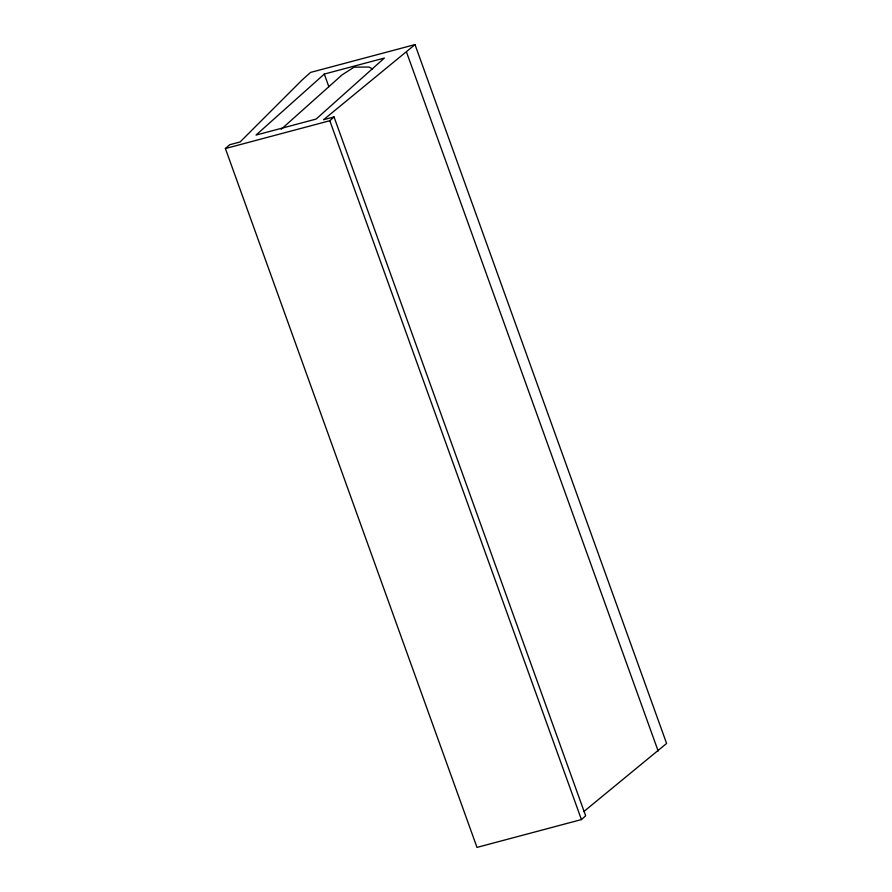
<?xml version="1.0" encoding="UTF-8"?>
<svg xmlns="http://www.w3.org/2000/svg" width="892" height="892" viewBox="0 0 892 892"><rect width="100%" height="100%" fill="white"/><g stroke="black" fill="none" stroke-linecap="round" stroke-linejoin="round"><path stroke-width="1.34" d="M415.003 44.6L323.573 119.729L334.043 116.941L585.654 815.801L581.428 819.581L476.997 847.4L225.397 148.54L229.623 144.76L240.093 141.973L302.12 79.979L310.572 72.419L415.003 44.6L666.603 743.46L583.803 811.575M324.298 74.069L256.015 135.082L316.103 119.071L384.374 58.058L324.298 74.069L328.825 86.669M281.225 129.262L342.127 74.839L354.102 67.156L368.953 67.034L372.544 68.985M225.397 148.54L329.817 120.721L334.043 116.941M406.551 52.16L658.151 751.019M329.817 120.721L581.428 819.581"/></g></svg>
